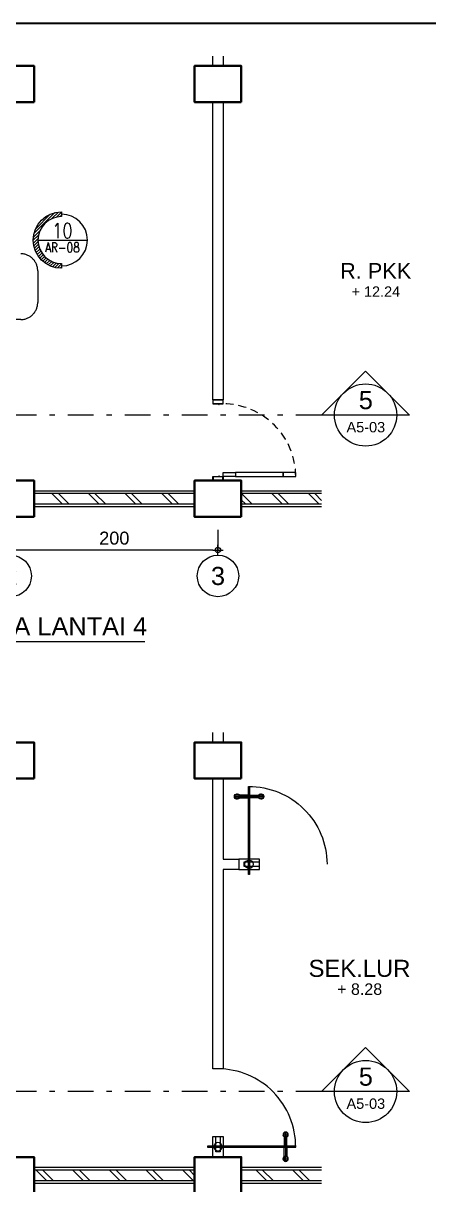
# Model space of a CAD drawing. Header units: millimetres. Extents: x -11 to 1625, y -267 to 180.
# Drawn here: x 1094.73 to 1102.56, y 39.6 to 62 of the extents above; entities that cross this region are included whole.
import ezdxf
from ezdxf.enums import TextEntityAlignment as Align

# ---------------------------------------------------------------- set-up
doc = ezdxf.new("R2010")
doc.units = ezdxf.units.MM
doc.linetypes.add('DASHDOT', pattern=[1, 0.5, -0.25, 0, -0.25])
doc.linetypes.add('HIDDEN', pattern=[0.375, 0.25, -0.125])
for name, color, linetype, lineweight in [('ars', 11, 'Continuous', 5), ('dinding', 5, 'Continuous', 15), ('GRS KOP', 1, 'Continuous', 35), ('kol', 1, 'Continuous', 40), ('kop', 7, 'Continuous', 20), ('KUSEN', 30, 'Continuous', 15), ('lan', 7, 'Continuous', 15), ('not', 7, 'Continuous', 20), ('PARTISI', 190, 'Continuous', 9), ('u', 6, 'Continuous', 20)]:
    doc.layers.add(name, color=color, linetype=linetype, lineweight=lineweight)
doc.styles.add('ATTR', font='romans.shx', dxfattribs={"width": 0.8, "height": 1.735066})
doc.styles.add('BARU', font='complex.shx')
doc.styles.add('S', font='SIMPLEX', dxfattribs={"width": 1.1})
doc.styles.get("Standard").update_dxf_attribs({"font": 'ARIALUNI.TTF'})
doc.dimstyles.new('SK 50', dxfattribs={"dimtxt": 0.25, "dimasz": 0.1, "dimexe": 0, "dimexo": 0, "dimgap": 0.1, "dimtad": 1, "dimdec": 0, "dimlfac": 50, "dimzin": 12, "dimdsep": 46, "dimtxsty": 'Standard', "dimblk": 'BULAT', "dimcen": 0.1, "dimclrd": 256, "dimclre": 256, "dimclrt": 256, "dimadec": 0, "dimazin": 3, "dimtfac": 1, "dimtdec": 0, "dimtofl": 0, "dimtmove": 0, "dimatfit": 3, "dimldrblk": 'BULAT', "dimfxl": 0, "dimtolj": 1, "dimtzin": 0, "dimlwd": -1, "dimlwe": -1, "dimarcsym": 0})
pattern_1 = [(135, (1107.63934, 42.77907), (-0.353553, -0.353553), []), (135, (1107.63934, 42.90407), (-0.353553, -0.353553), [])]
pattern_2 = [(135, (1107.88934, 60.8275), (-0.353553, -0.353553), []), (135, (1107.88934, 60.9525), (-0.353553, -0.353553), [])]

# ---------------------------------------------------------------- blocks, each defined once
blk = doc.blocks.new('NOTASI RUANG')
at = {"layer": 'not'}
for height, p in [(0.26, (-0.011, 0.3)), (0.175, (-0.009, -0.017))]:
    blk.add_attdef('RUANG', text='', height=height, dxfattribs=at).set_placement(p, align=Align.MIDDLE_CENTER)
blk = doc.blocks.new('P15')
at = {"lineweight": 5}
h = blk.add_hatch(dxfattribs=at)
h.set_pattern_fill('ANSI31', color=256, scale=0.020282, angle=-450, style=0)
h.set_pattern_definition([(135.00000137, (-1358.2895426, -644.2471438), (-0.001792665036, -0.001792665122), [])])
h.paths.add_polyline_path([(-0.042, 0.703, 1), (0.009, 0.703, 1)])
h.paths.add_polyline_path([(-0.036, 0.703, -1), (0.003, 0.703, -1)], flags=16)
h = blk.add_hatch(dxfattribs=at)
h.set_pattern_fill('ANSI31', color=256, scale=0.020282, angle=-450, style=0)
h.set_pattern_definition([(44.99999863, (1358.489529, -644.2471438), (0.001792665036, -0.001792665122), [])])
h.paths.add_polyline_path([(0.242, 0.703, -1), (0.191, 0.703, -1)])
h.paths.add_polyline_path([(0.236, 0.703, 1), (0.197, 0.703, 1)], flags=16)
for p, q in [((-0.036, 0.703), (0.003, 0.703)), ((0.006, 0.69), (0.095, 0.69)), ((0.194, 0.69), (0.105, 0.69)), ((0.236, 0.703), (0.197, 0.703))]:
    blk.add_line(p, q, dxfattribs=at)
at = {"color": 9, "lineweight": 5}
for p, q in [((0.095, 0.715), (0.006, 0.715)), ((0.105, 0.715), (0.194, 0.715))]:
    blk.add_line(p, q, dxfattribs=at)
at = {"color": 8, "lineweight": 5}
for p, q in [((0.095, 0.714), (0.006, 0.714)), ((0.095, 0.712), (0.007, 0.712)), ((0.095, 0.708), (0.009, 0.708)), ((0.095, 0.701), (0.009, 0.701)), ((0.105, 0.714), (0.194, 0.714)), ((0.105, 0.712), (0.193, 0.712)), ((0.105, 0.708), (0.191, 0.708)), ((0.105, 0.701), (0.191, 0.701))]:
    blk.add_line(p, q, dxfattribs=at)
blk.add_lwpolyline([(0.095, 0.8, -0.415473), (0.852, 0.05)], format="xyb")
for points in [[(0.095, -0.05), (0.095, 0.8), (0.105, 0.8), (0.105, -0.05), (0.095, -0.05)], [(0, 0.1), (0, 0), (0.2, 0), (0.2, 0.1), (0, 0.1)]]:
    blk.add_lwpolyline(points)
at = {"lineweight": 5}
for points in [[(-0.016, 0.683), (-0.016, 0.722)], [(0.216, 0.683), (0.216, 0.722)]]:
    blk.add_lwpolyline(points, dxfattribs=at)
at = {"lineweight": 9}
for points in [[(0.1, 0.03), (0.1, 0.07), (0.05, 0.07), (0.05, 0.03)], [(0.2, 0.03), (0.2, 0.07), (0.1, 0.07), (0.1, 0.03)]]:
    blk.add_lwpolyline(points, close=True, dxfattribs=at)
at = {"lineweight": 5}
for centre, radius in [((-0.016, 0.703), 0.0254), ((-0.016, 0.703), 0.0195), ((0.216, 0.703), 0.0254), ((0.216, 0.703), 0.0195)]:
    blk.add_circle(centre, radius, dxfattribs=at)
blk.add_circle((0.1, 0.05), 0.04)
blk = doc.blocks.new('P 70')
at = {"linetype": 'HIDDEN', "ltscale": 0.3}
blk.add_lwpolyline([(-0.74, 0.1, -0.414214), (-0.04, 0.8, -1.303225)], format="xyb", dxfattribs=at)
for points in [[(-0.04, 0.8), (-0.08, 0.8), (-0.08, 0.68), (-0.04, 0.68)], [(-0.04, 0.68), (-0.08, 0.68), (-0.08, 0.22), (-0.04, 0.22)], [(-0.04, 0.1), (-0.08, 0.1), (-0.08, 0.22), (-0.04, 0.22)], [(-0.735, 0.06), (-0.74, 0.06), (-0.74, 0.061), (-0.74, 0.1), (-0.78, 0.1), (-0.78, 0), (-0.74, 0), (-0.74, 0.056), (-0.735, 0.058)], [(-0.742, 0.002), (-0.778, 0.002), (-0.778, 0.098), (-0.742, 0.098)], [(-0.045, 0.06), (-0.04, 0.06), (-0.04, 0.061), (-0.04, 0.1), (0, 0.1), (0, 0), (-0.04, 0), (-0.04, 0.056), (-0.045, 0.058)], [(-0.038, 0.002), (-0.002, 0.002), (-0.002, 0.098), (-0.038, 0.098)]]:
    blk.add_lwpolyline(points, close=True)
blk = doc.blocks.new('kop')
at = {"layer": 'GRS KOP'}
blk.add_lwpolyline([(1, 54), (83, 54), (83, 1), (1, 1)], close=True, dxfattribs=at)
at = {"layer": 'kop', "style": 'BARU', "flags": 4}
for p, height in [((73.8, 5.4), 0.35), ((80.303, 5.382), 0.25), ((73.8, 4.9), 0.35), ((80.303, 4.882), 0.25), ((73.8, 4.4), 0.35), ((80.303, 4.382), 0.25)]:
    blk.add_attdef('-', p, '', height=height, dxfattribs=at)
at = {"layer": 'kop', "flags": 4}
for tag, p in [('AR-00', (78.057, 2.648)), ('00', (81.238, 2.647))]:
    blk.add_attdef(tag, text='', height=0.35, dxfattribs=at).set_placement(p, align=Align.MIDDLE)
blk = doc.blocks.new('Ndtpd')
blk.add_line((0.747, 0), (-0.747, 0))
blk.add_circle((0, 0), 0.747)
at = {"flags": 4}
for tag, height, p in [('NO', 0.5, (0, 0.148)), ('NOLBR', 0.3, (0, -0.398))]:
    blk.add_attdef(tag, text='', height=height, dxfattribs=at).set_placement(p, align=Align.CENTER)
for tag, p, height in [('NDTPD', (1.516, 0.148), 0.5), ('SKALA', (1.523, -0.398), 0.3)]:
    blk.add_attdef(tag, p, '', height=height, dxfattribs=at)
blk = doc.blocks.new('Npa')
for p, q in [((-0.849, 0), (0, 0.849)), ((0.849, 0), (0, 0.849)), ((0.849, 0), (-0.849, 0))]:
    blk.add_line(p, q)
blk.add_circle((0, 0), 0.6)
at = {"color": 5, "style": 'S', "width": 0.75, "flags": 4}
blk.add_attdef('NO', text='', height=0.3, dxfattribs=at).set_placement((0.005, 0.113), align=Align.CENTER)
at = {"style": 'S', "width": 0.75, "flags": 4}
blk.add_attdef('NOLBR', text='', height=0.2, dxfattribs=at).set_placement((0.005, -0.334), align=Align.CENTER)
blk = doc.blocks.new('NAV')
blk.add_circle((0, -0.4), 0.4)
at = {"style": 'S', "width": 0.75, "flags": 4}
blk.add_attdef('AV', text='', height=0.3, dxfattribs=at).set_placement((0, -0.4), align=Align.MIDDLE)
blk = doc.blocks.new('BULAT')
for p, q in [((-1, 0), (1, 0)), ((0, -1), (0, 1))]:
    blk.add_line(p, q)
blk.add_circle((0, 0), 0.5)
blk = doc.blocks.new('*D167')
at = {"layer": 'Defpoints', "color": 0, "ltscale": 0.15}
for p in [(1094.489, 52.228), (1098.489, 52.228), (1094.489, 51.839)]:
    blk.add_point(p, dxfattribs=at)
at = {"layer": 'u', "ltscale": 0.15}
for p, q in [((1094.489, 52.228), (1094.489, 51.839)), ((1098.489, 52.228), (1098.489, 51.839)), ((1098.389, 51.839), (1094.589, 51.839))]:
    blk.add_line(p, q, dxfattribs=at)
at = {"layer": 'u', "ltscale": 0.15, "xscale": 0.1, "yscale": 0.1, "zscale": 0.1, "rotation": 180}
blk.add_blockref('BULAT', (1094.489, 51.839), dxfattribs=at)
at = {"layer": 'u', "ltscale": 0.15, "xscale": 0.1, "yscale": 0.1, "zscale": 0.1}
blk.add_blockref('BULAT', (1098.489, 51.839), dxfattribs=at)
at = {"layer": 'u', "ltscale": 0.15, "insert": (1096.489, 52.067), "char_height": 0.25, "attachment_point": 5}
blk.add_mtext('\\A1;200', dxfattribs=at)
blk = doc.blocks.new('NOT15')
at = {"layer": 'not'}
h = blk.add_hatch(dxfattribs=at)
h.set_pattern_fill('ANSI31', color=4, scale=0.324348, style=0)
h.set_pattern_definition([(45, (3660.145562, 1556.199183), (-0.0286686186, 0.0286686186), [])])
edge = h.paths.add_edge_path()
edge.add_line((0, 1.016), (0, 0.928))
edge.add_arc((0, 0.486), 0.442, 90, 270)
edge.add_line((0, 0.044), (0, -0.044))
edge.add_arc((0, 0.486), 0.53, 90, 270, ccw=False)
at = {"layer": 'not', "color": 4}
blk.add_lwpolyline([(0, 1.016), (0, 0.928, 1), (0, 0.044), (0, -0.044, -1)], format="xyb", close=True, dxfattribs=at)
blk.add_lwpolyline([(-0.442, 0.486), (0.486, 0.486)], dxfattribs=at)
blk.add_arc((0, 0.486), 0.486, 270, 90, dxfattribs=at)
at = {"style": 'ATTR', "width": 0.8}
for tag, height, p in [('NOT', 0.281, (0.015, 0.661)), ('AR-OO', 0.181, (0.017, 0.348))]:
    blk.add_attdef(tag, text='', height=height, dxfattribs=at).set_placement(p, align=Align.MIDDLE_CENTER)

msp = doc.modelspace()

# ---------------------------------------------------------------- hatches: boundary and pattern name
at = {"layer": 'ars'}
h = msp.add_hatch(dxfattribs=at)
h.set_pattern_fill('TEMBOK', color=256, scale=0.5, angle=90)
h.set_pattern_definition(pattern_2)
h.paths.add_polyline_path([(1094.9393442, 52.927508), (1094.9393442, 52.727508), (1098.0893442, 52.727508), (1098.0893442, 52.927508)])
h = msp.add_hatch(dxfattribs=at)
h.set_pattern_fill('TEMBOK', color=256, scale=0.5, angle=90)
h.set_pattern_definition(pattern_2)
h.paths.add_polyline_path([(1098.9393442, 52.927508), (1098.9393442, 52.727508), (1100.4893442, 52.727508), (1100.4893442, 52.927508)])
h = msp.add_hatch(dxfattribs=at)
h.set_pattern_fill('TEMBOK', color=256, scale=0.5, angle=90)
h.set_pattern_definition(pattern_1)
h.paths.add_polyline_path([(1098.0393442, 39.6790715), (1098.0393442, 39.8790715), (1094.8893442, 39.8790715), (1094.8893442, 39.6790715)])
h = msp.add_hatch(dxfattribs=at)
h.set_pattern_fill('TEMBOK', color=256, scale=0.5, angle=90)
h.set_pattern_definition(pattern_1)
h.paths.add_polyline_path([(1100.4893442, 39.6790715), (1100.4893442, 39.8790715), (1098.8893442, 39.8790715), (1098.8893442, 39.6790715)])

# ---------------------------------------------------------------- linework, layer by layer
for points in [[(1098.0393442, 52.927508), (1094.9393442, 52.927508)], [(1100.4893442, 52.927508), (1098.9393442, 52.927508)], [(1094.9393442, 52.727508), (1098.0393442, 52.727508)], [(1098.9393442, 52.727508), (1100.4893442, 52.727508)], [(1098.0393442, 39.8790715), (1094.9393442, 39.8790715)], [(1094.9393442, 39.6790715), (1098.0393442, 39.6790715)], [(1100.4893442, 39.8790715), (1098.9393442, 39.8790715)], [(1098.9393442, 39.6790715), (1100.4893442, 39.6790715)]]:
    msp.add_lwpolyline(points, dxfattribs=at)
at = {"layer": 'dinding'}
for points in [[(1098.0393442, 52.977508), (1094.9393442, 52.977508)], [(1100.4893442, 52.977508), (1098.9393442, 52.977508)], [(1094.9393442, 52.677508), (1098.0393442, 52.677508)], [(1098.9393442, 52.677508), (1100.4893442, 52.677508)], [(1098.0393442, 39.9290715), (1094.9393442, 39.9290715)], [(1100.4893442, 39.9290715), (1098.9393442, 39.9290715)], [(1094.9393442, 39.6290715), (1098.0393442, 39.6290715)], [(1098.9393442, 39.6290715), (1100.4893442, 39.6290715)]]:
    msp.add_lwpolyline(points, dxfattribs=at)
at = {"layer": 'kol'}
for points in [[(1094.9393442, 60.477508), (1094.0393442, 60.477508), (1094.0393442, 61.177508), (1094.9393442, 61.177508)], [(1098.9393442, 60.477508), (1098.0393442, 60.477508), (1098.0393442, 61.177508), (1098.9393442, 61.177508)], [(1094.9393442, 52.477508), (1094.0393442, 52.477508), (1094.0393442, 53.177508), (1094.9393442, 53.177508)], [(1098.9393442, 52.477508), (1098.0393442, 52.477508), (1098.0393442, 53.177508), (1098.9393442, 53.177508)], [(1094.9393442, 47.4290715), (1094.0393442, 47.4290715), (1094.0393442, 48.1290715), (1094.9393442, 48.1290715)], [(1098.9393442, 47.4290715), (1098.0393442, 47.4290715), (1098.0393442, 48.1290715), (1098.9393442, 48.1290715)], [(1094.9393442, 39.4290715), (1094.0393442, 39.4290715), (1094.0393442, 40.1290715), (1094.9393442, 40.1290715)], [(1098.9393442, 39.4290715), (1098.0393442, 39.4290715), (1098.0393442, 40.1290715), (1098.9393442, 40.1290715)]]:
    msp.add_lwpolyline(points, close=True, dxfattribs=at)
at = {"layer": 'lan', "linetype": 'DASHDOT', "ltscale": 2}
msp.add_lwpolyline([(1091.1112208, 57.5532034), (1094.6833827, 57.5532034, -0.4142135624), (1095.0108342, 57.2257519), (1095.0108342, 56.6121102, -0.4142135624), (1094.6833827, 56.2846587), (1091.1112208, 56.2846587, -0.4142135624), (1090.7837693, 56.6121102), (1090.7837693, 57.2257519, -0.4142135624)], format="xyb", close=True, dxfattribs=at)
at = {"layer": 'not', "linetype": 'DASHDOT'}
for p, q in [((1100.4893442, 54.4429954), (1093.5966392, 54.4429954)), ((1100.4893442, 54.4429954), (1093.5966392, 54.4429954)), ((1100.4893442, 41.3945589), (1093.5966392, 41.3945589))]:
    msp.add_line(p, q, dxfattribs=at)
at = {"layer": 'not'}
msp.add_line((1090.3393442, 50.0748289), (1097.0781567, 50.0748289), dxfattribs=at)
at = {"layer": 'PARTISI'}
for points in [[(1098.5893442, 61.367508), (1098.5893442, 61.177508), (1098.3893442, 61.177508), (1098.3893442, 61.367508)], [(1098.3893442, 54.737508), (1098.3893442, 60.477508)], [(1098.5893442, 60.477508), (1098.5893442, 54.737508)], [(1098.5893442, 48.3190715), (1098.5893442, 48.1290715), (1098.3893442, 48.1290715), (1098.3893442, 48.3190715)], [(1098.3893442, 41.8326363), (1098.3893442, 47.4290715)], [(1098.5893442, 47.4290715), (1098.5893442, 45.8790715), (1098.8893442, 45.8790715), (1098.8893442, 45.6790715), (1098.5893442, 45.6790715), (1098.5893442, 41.8326363), (1098.3893442, 41.8326363)]]:
    msp.add_lwpolyline(points, dxfattribs=at)

# ---------------------------------------------------------------- block references
at = {"xscale": 1.026892176462654, "yscale": 1.026892176462654, "zscale": 1.026892176462654}
msp.add_blockref('NOT15', (1095.4702258, 57.318663), dxfattribs=at).add_auto_attribs({'NOT': '10', 'AR-OO': 'AR-08'})
ref = msp.add_blockref('NOTASI RUANG', (1101.546378, 56.8454021), dxfattribs=dict(xscale=1.264792453639075, yscale=1.264792453639075, zscale=1.264792453639075))
ref.add_attrib('RUANG', '+ 12.24', dxfattribs={"layer": 'not', "height": 0.2}).set_placement((1101.5354138, 56.8235721), align=Align.MIDDLE_CENTER)
ref.add_attrib('RUANG', 'R. PKK', dxfattribs={"layer": 'not', "height": 0.3}).set_placement((1101.5322463, 57.224571), align=Align.MIDDLE_CENTER)
ref = msp.add_blockref('NOTASI RUANG', (1101.2340492, 43.3911646), dxfattribs=dict(xscale=1.264792453639075, yscale=1.264792453639075, zscale=1.264792453639075))
ref.add_attrib('RUANG', '+ 8.28', dxfattribs={"layer": 'not', "height": 0.22157254}).set_placement((1101.2230851, 43.3693345), align=Align.MIDDLE_CENTER)
ref.add_attrib('RUANG', 'SEK.LUR', dxfattribs={"layer": 'not', "height": 0.32863547}).set_placement((1101.2199176, 43.7703334), align=Align.MIDDLE_CENTER)
at = {"layer": 'kop'}
msp.add_blockref('kop', (1079.214162, 7.9999999), dxfattribs=at)
at = {"layer": 'KUSEN', "yscale": 2, "zscale": 2}
for name, p, xscale, rotation in [('P 70', (1098.3893442, 53.177508), 2, 270.0000000287168), ('P15', (1098.3893442, 40.1290715), -2, 270)]:
    msp.add_blockref(name, p, dxfattribs=dict(at, xscale=xscale, rotation=rotation))
at = {"layer": 'KUSEN', "xscale": 2, "yscale": 2, "zscale": 2}
msp.add_blockref('P15', (1098.8893442, 45.6790715), dxfattribs=at)
at = {"layer": 'not'}
ref = msp.add_blockref('Npa', (1101.3378723, 54.4429954), dxfattribs=at)
ref.add_attrib('NO', '5', dxfattribs={"layer": '0', "height": 0.35, "flags": 4}).set_placement((1101.3426379, 54.5558981), align=Align.CENTER)
ref.add_attrib('NOLBR', 'A5-03', dxfattribs={"layer": '0', "height": 0.2, "flags": 4}).set_placement((1101.3426379, 54.1087577), align=Align.CENTER)
ref = msp.add_blockref('NAV', (1094.4893442, 51.7389976), dxfattribs=at)
ref.add_attrib('AV', '2', dxfattribs={"layer": '0', "height": 0.35, "flags": 4}).set_placement((1094.4893442, 51.3389976), align=Align.MIDDLE)
ref = msp.add_blockref('NAV', (1098.4893442, 51.7389976), dxfattribs=at)
ref.add_attrib('AV', '3', dxfattribs={"layer": '0', "height": 0.35, "flags": 4}).set_placement((1098.4893442, 51.3389976), align=Align.MIDDLE)
ref = msp.add_blockref('Ndtpd', (1089.7393442, 50.0748289), dxfattribs=dict(at, xscale=0.803212851405533, yscale=0.803212851405533, zscale=0.803212851405533))
ref.add_attrib('NO', '4', dxfattribs={"layer": '0', "height": 0.35, "flags": 4}).set_placement((1089.739017, 50.1933548), align=Align.CENTER)
ref.add_attrib('NDTPD', 'DENAH TANGGA LANTAI 4', (1090.9570288, 50.1933548), dxfattribs={"layer": '0', "height": 0.35, "flags": 4})
ref.add_attrib('NOLBR', 'AR-08', dxfattribs={"layer": '0', "height": 0.2, "flags": 4}).set_placement((1089.739017, 49.754859), align=Align.CENTER)
ref.add_attrib('SKALA', 'SKALA 1 : 50', (1090.9628289, 49.754859), dxfattribs={"layer": '0', "height": 0.25, "flags": 4})
ref = msp.add_blockref('Npa', (1101.3378723, 41.3945589), dxfattribs=at)
ref.add_attrib('NO', '5', dxfattribs={"layer": '0', "height": 0.35, "flags": 4}).set_placement((1101.3426379, 41.5074615), align=Align.CENTER)
ref.add_attrib('NOLBR', 'A5-03', dxfattribs={"layer": '0', "height": 0.2, "flags": 4}).set_placement((1101.3426379, 41.0603211), align=Align.CENTER)

# ---------------------------------------------------------------- dimensions: what is measured, and where the dimension line sits
at = {"layer": 'u', "ltscale": 0.15}
dim = msp.add_linear_dim(base=(1094.4893442, 51.8389976), p1=(1098.4893442, 52.227508), p2=(1094.4893442, 52.227508), angle=180, dimstyle='SK 50', override={"dimdec": 1}, dxfattribs=at)
dim.commit()
dim.dimension.update_dxf_attribs({"geometry": '*D167', "text_midpoint": (1096.4893442, 51.8389976), "dimtype": 160})

doc.saveas('drawing.dxf')
